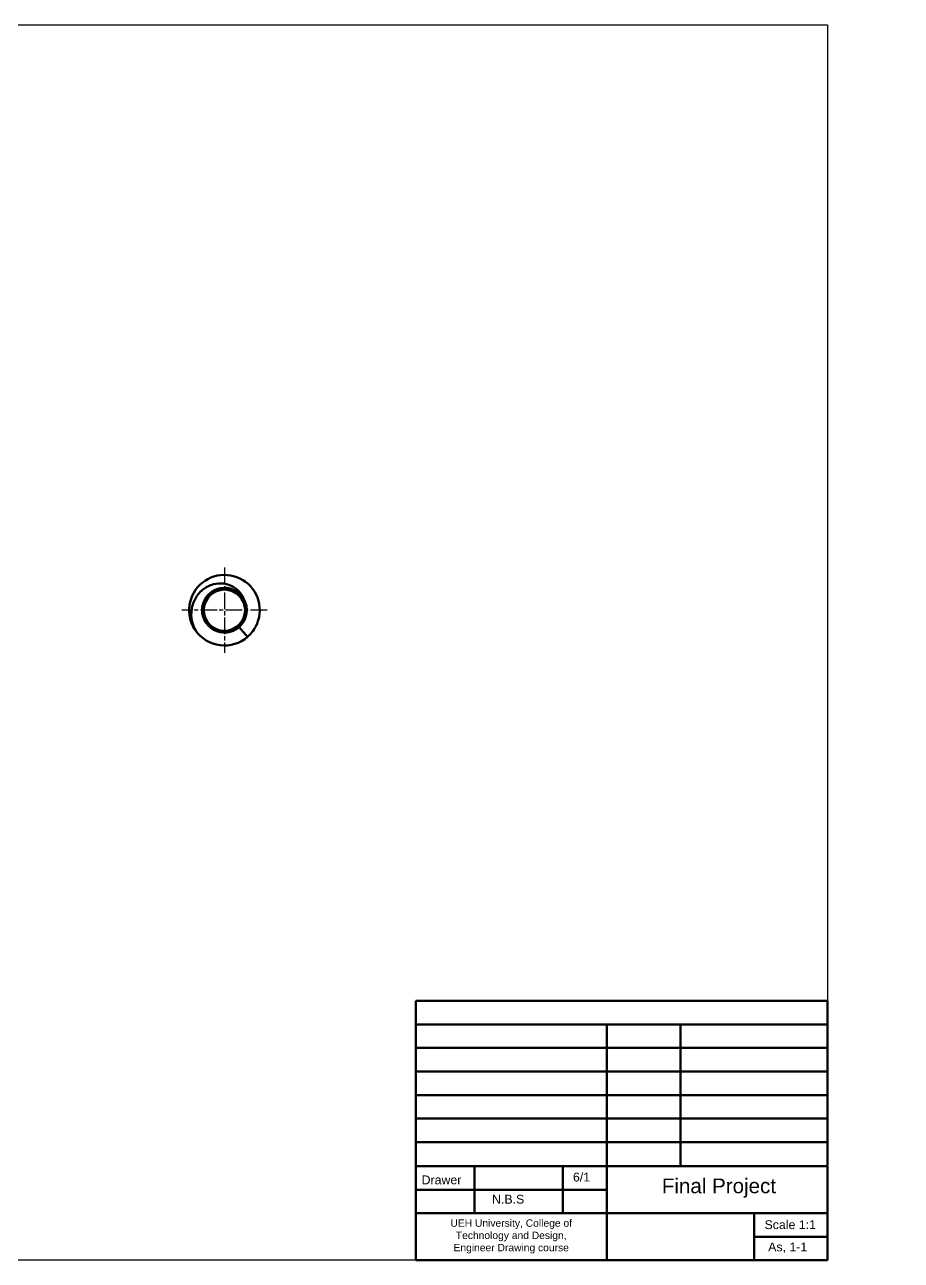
# Model space of a CAD drawing. Header units: inches. Extents: x 632 to 5727, y -9589 to -3994.
# Drawn here: x 3639.1 to 3937.1, y -5080.7 to -4660.7 of the extents above; entities that cross this region are included whole.
import ezdxf

# ---------------------------------------------------------------- set-up
doc = ezdxf.new("R2010")
doc.units = ezdxf.units.IN
doc.header["$MEASUREMENT"] = 0
doc.linetypes.add('CENTER2', pattern=[1.125, 0.75, -0.125, 0.125, -0.125])
doc.linetypes.add('CHAIN', pattern=[0.3543, 0.2362, -0.0295, 0.0591, -0.0295])
for name, color, linetype, lineweight, plot in [('center line', 5, 'CENTER2', 25, False), ('Dimension line', 3, 'Continuous', 25, False), ('visible line', 7, 'Continuous', 50, False)]:
    doc.layers.add(name, color=color, linetype=linetype, lineweight=lineweight, plot=plot)
doc.layers.add('Visible (ISO)', color=7, linetype='Continuous', lineweight=50)
doc.styles.get("Standard").update_dxf_attribs({"font": 'arial.ttf'})

msp = doc.modelspace()

# ---------------------------------------------------------------- linework, layer by layer
msp.add_line((3912.0508, -4660.73081), (3912.0508, -4992.54726))
msp.add_lwpolyline([(3912.0508, -5048.73081), (3912.0508, -5080.73081), (3317.0508, -5080.73081), (3317.0508, -4660.73081), (3912.0508, -4660.73081)])
at = {"layer": 'center line', "linetype": 'CHAIN', "ltscale": 23.990969}
for p, q in [((3707.00466, -4845.24276), (3707.00466, -4874.24061)), ((3721.50359, -4859.74169), (3692.50574, -4859.74169))]:
    msp.add_line(p, q, dxfattribs=at)
at = {"layer": 'Visible (ISO)'}
msp.add_line((3714.90142, -4868.77751), (3712.00456, -4865.46568), dxfattribs=at)
for radius in [7.5, 7]:
    msp.add_circle((3707.00091, -4859.74524), radius, dxfattribs=at)
for radius, start, end in [(7.6, 31.0771155, 311.1761153), (7.6, 311.1761153, 31.0771155), (12, 214.5919484, 311.1761153)]:
    msp.add_arc((3707.00091, -4859.74524), radius, start, end, dxfattribs=at)
for points, knots in [([(3697.12996, -4866.55345), (3696.08129, -4865.02662), (3695.37877, -4863.26076), (3695.11923, -4861.42623), (3694.69768, -4858.4466), (3695.44906, -4855.31682), (3697.17738, -4852.85333), (3698.9057, -4850.38983), (3701.59299, -4848.61823), (3704.53824, -4848.00065), (3707.48349, -4847.38308), (3710.65609, -4847.92595), (3713.22844, -4849.48766), (3715.80078, -4851.04937), (3717.74614, -4853.61368), (3718.55703, -4856.51167), (3719.36793, -4859.40966), (3719.03594, -4862.61121), (3717.64767, -4865.28115), (3716.96002, -4866.60365), (3716.02337, -4867.79614), (3714.90142, -4868.77751)], [-8.457725028, -8.457725028, -8.457725028, -8.457725028, -7.994527103, -7.994527103, -7.994527103, -7.242201585, -7.242201585, -7.242201585, -6.489876067, -6.489876067, -6.489876067, -5.737550549, -5.737550549, -5.737550549, -4.985225031, -4.985225031, -4.985225031, -4.232899513, -4.232899513, -4.232899513, -3.860251438, -3.860251438, -3.860251438, -3.860251438]), ([(3713.5101, -4855.82218), (3713.15154, -4854.87981), (3712.60648, -4854.01902), (3711.17931, -4852.49636), (3710.29196, -4851.8666), (3708.26848, -4850.94285), (3707.14094, -4850.68118), (3704.78069, -4850.58969), (3703.5696, -4850.78662), (3701.22196, -4851.64566), (3700.11689, -4852.32387), (3698.16947, -4854.10319), (3697.36339, -4855.20632), (3696.17862, -4857.71683), (3695.83488, -4859.11108), (3695.70016, -4861.73006), (3695.83137, -4862.9298), (3696.37565, -4864.94674), (3696.70482, -4865.77481), (3697.12231, -4866.55797)], [0, 0, 0, 0, 0.303116399, 0.303116399, 0.626324219, 0.626324219, 0.96963715, 0.96963715, 1.33306318, 1.33306318, 1.716606064, 1.716606064, 2.120266382, 2.120266382, 2.544042311, 2.544042311, 2.901040219, 2.901040219, 3.165650337, 3.165650337, 3.165650337, 3.165650337])]:
    msp.add_open_spline(points, degree=3, knots=knots, dxfattribs=at)
at = {"layer": 'visible line'}
for p, q in [((3772.05056, -4992.54726), (3772.05064, -5016.54726)), ((3772.05056, -4992.54726), (3912.05056, -4992.54726)), ((3912.02949, -4992.54726), (3912.05056, -5016.54726)), ((3772.05056, -5000.54726), (3912.05056, -5000.54726)), ((3837.05056, -5000.54726), (3837.05062, -5016.54726)), ((3862.05056, -5000.54726), (3862.05056, -5016.54726)), ((3772.05056, -5008.54726), (3912.05056, -5008.54726)), ((3772.05056, -5016.54726), (3912.05056, -5016.54726)), ((3772.05056, -5016.54726), (3912.05056, -5016.54726)), ((3772.05067, -5016.54726), (3772.05075, -5040.54726)), ((3837.05065, -5016.54726), (3837.05074, -5040.54726)), ((3862.05056, -5016.54726), (3862.05056, -5040.54726)), ((3912.05056, -5016.54726), (3912.05056, -5040.54726)), ((3772.05056, -5024.54726), (3912.05056, -5024.54726)), ((3772.05056, -5032.54726), (3912.05056, -5032.54726)), ((3772.05056, -5040.54726), (3912.05056, -5040.54726)), ((3772.05056, -5040.54726), (3912.05056, -5040.54726)), ((3772.05077, -5040.54726), (3772.0508, -5048.73081)), ((3837.05077, -5040.54726), (3837.0508, -5048.73081)), ((3862.05056, -5040.54726), (3862.05056, -5048.73081)), ((3912.05056, -5040.54726), (3912.05056, -5048.54726)), ((3772.0508, -5048.73081), (3912.0508, -5048.73081))]:
    msp.add_line(p, q, dxfattribs=at)
at = {"layer": 'visible line', "lineweight": 50}
for p, q in [((3912.05056, -5040.54726), (3772.05056, -5040.54726)), ((3912.05056, -5040.54726), (3772.05056, -5040.54726)), ((3822.05056, -5040.54726), (3792.05056, -5040.54726)), ((3822.05056, -5040.54726), (3792.05056, -5040.54726)), ((3837.05056, -5040.54726), (3822.05056, -5040.54726)), ((3837.05056, -5040.54726), (3822.05056, -5040.54726)), ((3912.0508, -5048.73081), (3772.0508, -5048.73081)), ((3772.0508, -5048.73081), (3772.0508, -5080.73081)), ((3912.0508, -5048.73081), (3772.0508, -5048.73081)), ((3822.0508, -5048.73081), (3792.0508, -5048.73081)), ((3822.0508, -5048.73081), (3792.0508, -5048.73081)), ((3792.0508, -5048.73081), (3792.0508, -5064.73081)), ((3837.0508, -5048.73081), (3822.0508, -5048.73081)), ((3837.0508, -5048.73081), (3822.0508, -5048.73081)), ((3822.0508, -5048.73081), (3822.0508, -5064.73081)), ((3837.0508, -5080.73081), (3837.0508, -5048.73081)), ((3912.0508, -5080.73081), (3912.0508, -5048.73081)), ((3837.0508, -5056.73081), (3772.0508, -5056.73081)), ((3792.0508, -5056.73081), (3837.0508, -5056.73081)), ((3792.0508, -5064.73081), (3772.0508, -5064.73081)), ((3772.0508, -5064.73081), (3837.0508, -5064.73081)), ((3837.0508, -5064.73081), (3912.0508, -5064.73081)), ((3912.0508, -5064.73081), (3887.0508, -5064.73081)), ((3887.0508, -5064.73081), (3887.0508, -5080.73081)), ((3887.0508, -5072.73081), (3912.0508, -5072.73081)), ((3772.0508, -5080.73081), (3912.0508, -5080.73081)), ((3772.0508, -5080.73081), (3837.0508, -5080.73081))]:
    msp.add_line(p, q, dxfattribs=at)

# ---------------------------------------------------------------- texts
at = {"layer": 'Dimension line', "insert": (3774.04634, -5051.89671), "char_height": 3, "attachment_point": 1}
msp.add_mtext_dynamic_manual_height_columns('{\\C0;Drawer}', width=33.9958744, gutter_width=25, heights=[2.28621], dxfattribs=at)
at = {"layer": 'visible line', "attachment_point": 1}
for s, width, heights, insert, char_height in [('6/1', 33.9958744, [2.28621], (3825.49366, -5050.93612), 3), ('Final Project', 49.9491703, [0], (3855.69724, -5052.93418), 5), ('N.B.S', 33.9958744, [2.28621], (3797.99349, -5058.47194), 3), ('\\pxqc;UEH University, College of Technology and Design, \\PEngineer Drawing course ', 58.9083844, [19.15756], (3775.04378, -5066.83423), 2.5), ('Scale 1:1', 33.9958744, [2.28621], (3890.61854, -5067.12128), 3), ('As, 1-1', 33.9958744, [2.28621], (3891.85039, -5074.69144), 3)]:
    msp.add_mtext_dynamic_manual_height_columns(s, width=width, gutter_width=25, heights=heights, dxfattribs=dict(at, insert=insert, char_height=char_height))

doc.saveas('drawing.dxf')
